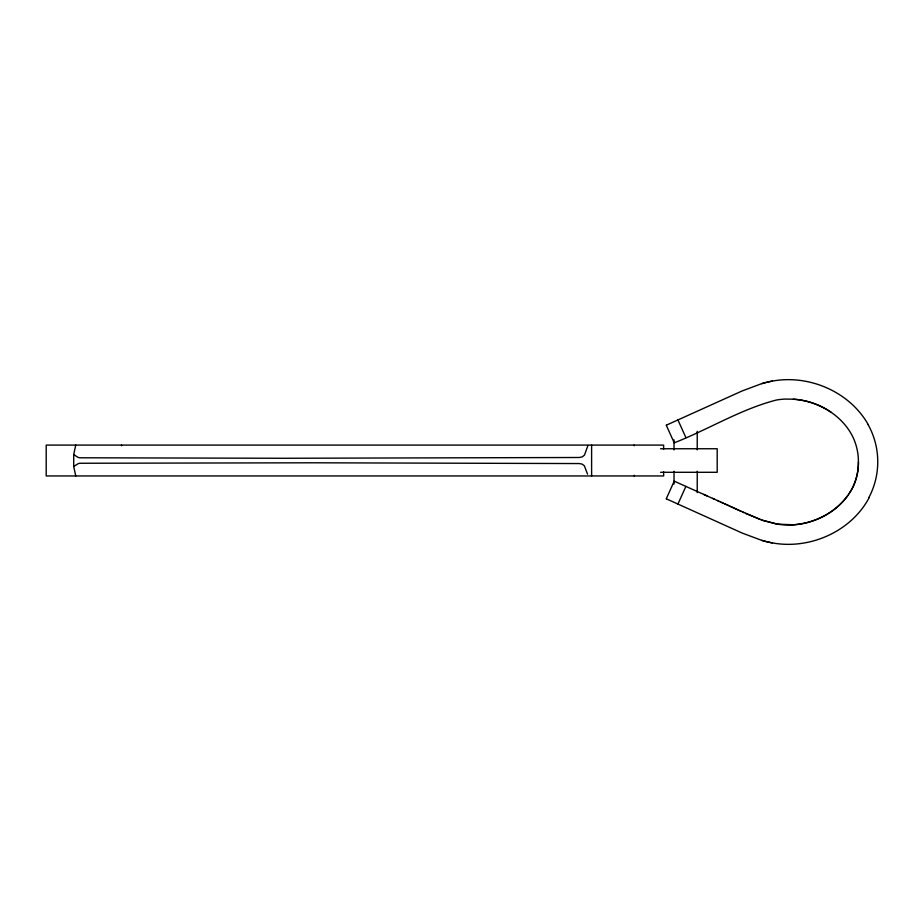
<?xml version="1.0" encoding="UTF-8"?>
<svg xmlns="http://www.w3.org/2000/svg" width="924" height="924" viewBox="0 0 924 924"><rect width="100%" height="100%" fill="white"/><g stroke="black" fill="none" stroke-linecap="round" stroke-linejoin="round"><path stroke-width="1.39" d="M634.257 475.306L634.13 475.952M75.745 475.952L73.712 466.481L73.712 454.573L75.745 445.091M587.918 445.495L584.522 455.035L582.293 456.86L579.267 457.496L283.333 458.269L79.984 457.784A14.518 8.801 -7.5 0 1 77.951 457.345L73.712 454.573M666.262 498.787L674.22 481.161M677.939 504.042L685.885 486.417L714.333 499.156M869.184 497.632C851.2 531.554 809.759 549.803 772.406 542.908A105.29 103.384 90 0 1 761.688 540.344L742.157 533.056L666.435 498.868M848.948 493.866L849.907 492.388M847.943 495.322C833.76 515.072 808.939 526.068 784.834 524.913A71.933 70.64 -90 0 1 776.368 523.966L762.566 520.339L745.622 513.432M73.712 466.481L78.297 463.605A14.911 9.044 7.5 0 1 79.984 463.259L314.645 462.797L579.267 463.559L582.155 464.125L584.372 465.8L587.537 474.127M666.435 425.132L742.157 390.944L761.688 383.645A105.394 103.488 90 0 1 772.406 381.081C809.054 374.37 849.549 391.718 868.11 424.405M674.393 442.758C708.662 429.337 740.586 409.251 776.368 400.034A71.933 70.64 -90 0 1 784.834 399.087L793.404 399.18A78.194 76.773 -90 0 1 831.196 412.347C840.586 418.849 848.579 427.604 853.372 438.034A56.664 55.648 -90 0 1 858.408 462A56.664 55.648 -90 0 1 853.429 485.989C848.509 496.361 840.621 505.174 831.196 511.642A78.194 76.773 -90 0 1 793.404 524.763L777.431 524.151L762.069 520.166M660.556 448.752L717.186 448.752L717.197 472.291L660.556 472.291M760.371 519.565L736.451 509.193M703.695 494.398L707.23 495.98M712.519 498.348L718.733 501.131M721.69 502.46L723.169 503.13M674.393 481.242L685.885 486.417M719.992 501.697L728.632 505.601M717.22 500.45L720.212 501.79M724.647 503.799L726.125 504.469M726.969 504.851L731.127 506.745M730.283 506.364L737.929 509.886M733.206 507.703L731.97 507.126M742.434 511.977L744.016 512.704M736.047 509.009L734.014 508.073M739.269 510.51L740.852 511.238M677.939 419.958L685.885 437.583M666.262 425.213L674.22 442.839M121.702 445.795L121.518 445.091M634.13 445.091L634.257 445.749M697.227 431.323L697.227 449.873M697.227 471.275L697.227 492.665M674.023 439.882L674.023 449.873M674.023 471.275L674.023 484.107M663.628 449.295L663.628 445.091L46.2 445.091L46.2 475.952L663.663 475.952L663.628 471.748M591.614 445.091L591.614 475.952M858.419 462A55.717 54.701 90 0 1 849.965 492.423M793.404 399.237A78.194 76.773 90 0 1 831.196 412.347M868.006 424.463A75.237 73.885 90 0 1 868.918 497.482M761.688 383.656A105.394 103.488 -90 0 1 772.406 381.081M772.406 542.908A105.29 103.384 -90 0 1 761.688 540.344"/></g></svg>
